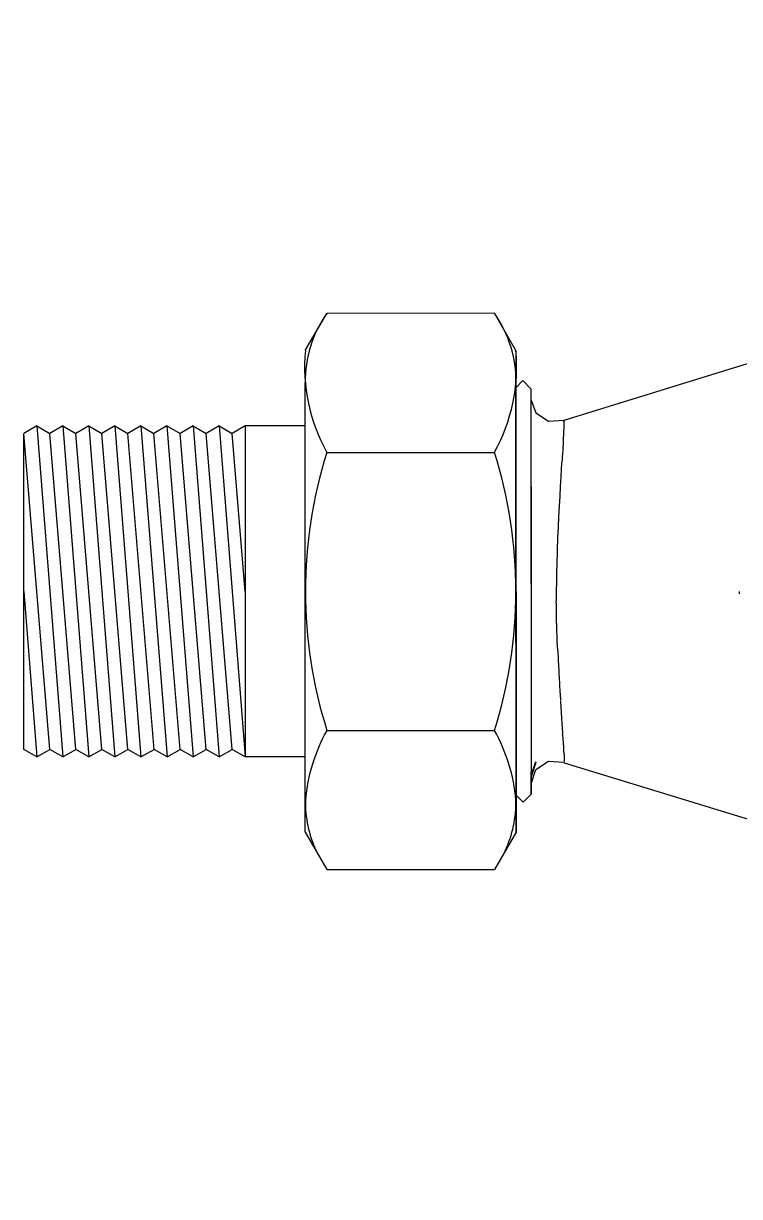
# Model space of a CAD drawing. Header units: millimetres. Extents: x 1218 to 72853, y -34712 to 16286.
# Drawn here: x 31462.4 to 31540.5, y 6672.1 to 6799.9 of the extents above; entities that cross this region are included whole.
import ezdxf

# ---------------------------------------------------------------- set-up
doc = ezdxf.new("R2010")
doc.units = ezdxf.units.MM
doc.set_wipeout_variables(frame=1)
doc.styles.get("Standard").update_dxf_attribs({"font": 'arial.ttf'})

# ---------------------------------------------------------------- blocks, each defined once
blk = doc.blocks.new('DONGHO-D32 PPR')
at = {"color": 8}
blk.add_wipeout([(2.64, -65.96), (-2.64, -65.96), (-3.57, -65.57), (-3.96, -64.64), (-3.96, -56.32), (-5.26, -55.48), (-12.02, -54.34), (-14.59, -53.79), (-16.24, -53.32), (-21.4, -51.46), (-25.91, -49.57), (-27.77, -47.97), (-30.64, -46.18), (-34.21, -43.61), (-37.23, -41.06), (-39.82, -38.55), (-41.41, -36.84), (-42.95, -36.04), (-48.12, -28.76), (-81.1, -18.67), (-82.78, -18.54), (-84.17, -19.43), (-84.7, -20.98), (-84.7, -22.09), (-85.57, -22.96), (-86.34, -26.24), (-88.68, -30.3), (-107.23, -29.83), (-109.31, -26.25), (-109.31, -18.05), (-140.05, -18), (-140.03, 18.07), (-109.31, 18.07), (-109.31, 26.24), (-106.97, 30.3), (-88.69, 30.31), (-86.35, 26.25), (-81.11, 18.66), (-47.13, 29.16), (-43.54, 34.3), (-39.82, 37.57), (-34.99, 42.99), (-30.45, 46.31), (-23.33, 50.28), (-18.9, 52.1), (-15.85, 53.43), (-10.01, 54.83), (-7.35, 55.25), (-4.65, 55.87), (-3.83, 61.15), (-2.93, 61.9), (2.94, 61.9), (3.83, 61.16), (4.65, 55.87), (11.57, 54.52), (16.7, 53.17), (21.52, 51.41), (33.87, 43.87), (38.3, 40.06), (42.95, 36.04), (46.15, 31.82), (103, 18.51), (105.2, 19.33), (106.14, 21.18), (106.14, 22.09), (107.02, 22.96), (107.78, 26.24), (110.13, 30.3), (128.4, 30.31), (130.75, 26.25), (130.75, 18.04), (161.49, 18.15), (161.49, -18.07), (130.75, -18.04), (130.75, -26.24), (128.41, -30.3), (110.13, -30.31), (107.79, -26.25), (107.79, -22.35), (107.1, -23.04), (106.15, -22.09), (106.1, -20.88), (105.48, -19.59), (104.5, -18.91), (103.39, -18.74), (102.89, -18.83), (44.91, -32.48), (42.64, -35.41), (39.96, -38.41), (37.27, -41.02), (34.52, -43.36), (31.6, -45.54), (28.92, -47.28), (25.83, -49.38), (20.39, -51.54), (14.93, -53.7), (8.82, -55.03), (4.35, -55.7), (3.96, -64.46), (3.57, -65.57)], dxfattribs=at)
for p, q in [((-109.31, 26.24), (-106.97, 30.3)), ((-88.69, 30.31), (-106.97, 30.3)), ((-86.35, 26.25), (-88.69, 30.31)), ((-81.09, 18.65), (-47.13, 29.16)), ((-86.35, 26.25), (-86.35, 22.97)), ((-109.31, -26.25), (-109.31, 22.73)), ((-86.35, 22.2), (-85.58, 22.97)), ((-86.35, 22.97), (-86.35, 21.73)), ((-84.71, 22.09), (-85.58, 22.97)), ((-84.71, 22.09), (-84.71, 21.33)), ((-138.6, 18.04), (-140.02, 17.22)), ((-138.6, 18.04), (-137.18, 17.22)), ((-135.76, 18.04), (-137.18, 17.22)), ((-135.76, 18.04), (-134.34, 17.22)), ((-132.92, 18.04), (-134.34, 17.22)), ((-132.92, 18.04), (-131.5, 17.22)), ((-130.08, 18.04), (-131.5, 17.22)), ((-130.08, 18.04), (-128.66, 17.22)), ((-127.24, 18.04), (-128.66, 17.22)), ((-127.24, 18.04), (-125.82, 17.22)), ((-124.4, 18.04), (-125.82, 17.22)), ((-124.4, 18.04), (-122.97, 17.22)), ((-121.55, 18.04), (-122.97, 17.22)), ((-121.55, 18.04), (-120.13, 17.22)), ((-118.71, 18.04), (-120.13, 17.22)), ((-118.71, 18.04), (-117.29, 17.22)), ((-115.87, 18.04), (-117.29, 17.22)), ((-115.87, 18.04), (-115.87, -18.05)), ((-109.31, 18.04), (-115.87, 18.04)), ((-110.95, 18.04), (-115.87, 18.04)), ((-140.02, -17.23), (-140.02, 17.22)), ((-106.97, 15.15), (-88.69, 15.15)), ((-84.7, 0.82), (-84.7, -22.09)), ((-106.96, -15.15), (-88.69, -15.15)), ((-138.6, -18.05), (-140.02, -17.23)), ((-138.6, -18.05), (-137.18, -17.23)), ((-135.75, -18.05), (-137.18, -17.23)), ((-135.75, -18.05), (-134.33, -17.23)), ((-132.91, -18.05), (-134.33, -17.23)), ((-132.91, -18.05), (-131.49, -17.23)), ((-130.07, -18.05), (-131.49, -17.23)), ((-130.07, -18.05), (-128.65, -17.23)), ((-127.23, -18.05), (-128.65, -17.23)), ((-127.23, -18.05), (-125.81, -17.23)), ((-124.39, -18.05), (-125.81, -17.23)), ((-124.39, -18.05), (-122.97, -17.23)), ((-121.55, -18.05), (-122.97, -17.23)), ((-121.55, -18.05), (-120.13, -17.23)), ((-118.71, -18.05), (-120.13, -17.23)), ((-118.71, -18.05), (-117.29, -17.23)), ((-115.87, -18.05), (-117.29, -17.23)), ((-109.31, -18.05), (-115.87, -18.05)), ((-110.95, -18.05), (-115.87, -18.05)), ((-84.7, -20.08), (-84.17, -18.54)), ((-84.17, -18.64), (-84.7, -20.2)), ((-81.13, -18.65), (-82.78, -18.54)), ((-81.08, -18.67), (-48.12, -28.76)), ((-84.7, -22.09), (-84.7, -19.68)), ((-86.34, -22.96), (-86.34, -21.73)), ((-86.34, -22.2), (-85.57, -22.96)), ((-86.34, -26.24), (-86.34, -22.96)), ((-84.7, -22.09), (-85.57, -22.96)), ((-109.31, -26.25), (-106.96, -30.31)), ((-86.34, -26.24), (-88.68, -30.3)), ((-106.96, -30.31), (-88.68, -30.3))]:
    blk.add_line(p, q)
for p, q in [((-86.34, -26.24), (-86.35, 22.73)), ((-84.71, 22.09), (-84.7, 0.82)), ((-86.35, 21.73), (-86.34, -21.73)), ((-84.71, 21.33), (-84.7, -19.68)), ((-138.6, 18.04), (-135.75, -18.05)), ((-135.76, 18.04), (-132.91, -18.05)), ((-132.92, 18.04), (-130.07, -18.05)), ((-130.08, 18.04), (-127.23, -18.05)), ((-127.24, 18.04), (-124.39, -18.05)), ((-124.4, 18.04), (-121.55, -18.05)), ((-121.55, 18.04), (-118.71, -18.05)), ((-118.71, 18.04), (-115.87, -18.05)), ((-137.18, -17.23), (-140.02, 17.22)), ((-134.33, -17.23), (-137.18, 17.22)), ((-131.49, -17.23), (-134.34, 17.22)), ((-128.65, -17.23), (-131.5, 17.22)), ((-125.81, -17.23), (-128.66, 17.22)), ((-122.97, -17.23), (-125.82, 17.22)), ((-120.13, -17.23), (-122.97, 17.22)), ((-117.29, -17.23), (-120.13, 17.22)), ((-115.87, 0), (-117.29, 17.22)), ((-86.34, -26.24), (-86.35, 15.15)), ((-81.54, 10.39), (-81.48, 11.44)), ((-81.83, 4.58), (-81.77, 5.8)), ((-86.34, 0), (-86.34, -26.24)), ((-140.02, -0.01), (-138.6, -18.05))]:
    blk.add_line(p, q, dxfattribs=at)
at = {"flags": 128}
for points in [[(-84.7, 20.84), (-84.17, 19.46), (-82.78, 18.54), (-81.14, 18.65)], [(-84.7, -20.99), (-84.17, -19.43), (-82.78, -18.51)]]:
    blk.add_lwpolyline(points, dxfattribs=at)
at = {"color": 8, "flags": 128}
for points in [[(-81.48, 11.44), (-81.43, 12.44), (-81.37, 13.39), (-81.32, 14.28)], [(-81.77, 5.8), (-81.72, 7), (-81.66, 8.16), (-81.6, 9.3), (-81.54, 10.39)], [(-81.79, -6.48), (-81.82, -5.94), (-81.84, -5.4), (-81.86, -4.86), (-81.88, -4.32), (-81.9, -3.77), (-81.92, -3.22), (-81.93, -2.66), (-81.94, -2.11), (-81.94, -1.55), (-81.95, -0.99)]]:
    blk.add_lwpolyline(points, dxfattribs=at)
for centre, radius, start, end in [((-96.53, 22.92), 12.79, 144.7482, 180.8832), ((-99.13, 22.92), 12.79, 359.1324, 35.2675), ((-90.21, 24.49), 19.18, 174.7482, 209.1324), ((-105.45, 24.49), 19.18, 330.8832, 5.2675), ((-59.16, 0), 50.14, 162.4199, 197.5958), ((-136.49, -0.01), 50.14, 342.4199, 17.5958), ((-90.21, -24.49), 19.18, 150.8832, 174.7482), ((-105.44, -24.49), 19.18, 5.2675, 29.1324), ((-96.52, -22.92), 12.79, 179.1324, 204.7482), ((-99.13, -22.92), 12.79, 335.2675, 0.8832)]:
    blk.add_arc(centre, radius, start, end)
at = {"color": 8}
blk.add_arc((0, 0), 62, 180.001, 180.2351, dxfattribs=at)
for points, knots in [([(-81.18, 16.69), (-81.15, 16.87), (-81.12, 17.12), (-81.11, 17.41), (-81.11, 17.6), (-81.1, 17.79), (-81.1, 17.95), (-81.09, 18.1), (-81.09, 18.27), (-81.11, 18.37), (-81.13, 18.42)], [0, 0, 0, 0, 0.2, 0.3, 0.4, 0.5, 0.6, 0.7, 0.8, 1, 1, 1, 1]), ([(-81.18, 16.69), (-81.19, 16.4), (-81.23, 15.68), (-81.28, 14.8), (-81.32, 14.28)], [0, 0, 0, 0, 0.444444, 1, 1, 1, 1]), ([(-81.83, 4.58), (-81.84, 4.4), (-81.86, 4.03), (-81.88, 3.3), (-81.92, 2), (-81.95, 0.51), (-81.95, -0.62), (-81.95, -0.99)], [0, 0, 0, 0, 0.1, 0.2, 0.4, 0.8, 1, 1, 1, 1]), ([(-81.15, -17.47), (-81.12, -17.62), (-81.1, -17.81), (-81.09, -18.02), (-81.09, -18.16), (-81.08, -18.29), (-81.08, -18.4), (-81.08, -18.49), (-81.08, -18.54), (-81.08, -18.56)], [0.0006087, 0.0006087, 0.0006087, 0.0006087, 0.2, 0.3, 0.4, 0.5, 0.6, 0.7, 0.8, 0.8, 0.8, 0.8])]:
    blk.add_open_spline(points, degree=3, knots=knots, dxfattribs=at)
for points in [[(-81.14, 18.65), (-81.11, 18.66), (-81.09, 18.65), (-81.09, 18.58), (-81.11, 18.48), (-81.13, 18.42)], [(-81.13, -18.65), (-81.1, -18.67), (-81.08, -18.67), (-81.1, -18.65), (-81.13, -18.63)], [(-81.13, -18.65), (-81.11, -18.67), (-81.09, -18.67), (-81.1, -18.65)]]:
    blk.add_open_spline(points, degree=3)
for points in [[(-81.79, -6.48), (-81.77, -6.87), (-81.75, -7.26), (-81.73, -7.65)], [(-81.73, -7.65), (-81.71, -8.03), (-81.69, -8.42), (-81.67, -8.8)], [(-81.67, -8.78), (-81.65, -9.15), (-81.63, -9.53), (-81.61, -9.89)], [(-81.61, -9.88), (-81.59, -10.24), (-81.57, -10.6), (-81.55, -10.94)], [(-81.55, -10.94), (-81.53, -11.28), (-81.51, -11.61), (-81.49, -11.91)], [(-81.49, -11.95), (-81.47, -12.28), (-81.45, -12.59), (-81.44, -12.88)], [(-81.43, -12.91), (-81.4, -13.54), (-81.36, -14.09), (-81.33, -14.64)], [(-81.32, -14.67), (-81.31, -14.94), (-81.29, -15.2), (-81.27, -15.46)], [(-81.15, -17.47), (-81.14, -17.41), (-81.13, -17.29), (-81.13, -17.08), (-81.14, -16.85), (-81.16, -16.6), (-81.17, -16.34), (-81.19, -16.06), (-81.22, -15.77), (-81.25, -15.56), (-81.27, -15.46)]]:
    blk.add_open_spline(points, degree=3, dxfattribs=at)
at = {"flags": 1}
for p in [(107.79, 0), (-86.34, -1.76)]:
    blk.add_attdef('AMC', p, '', height=0.5, dxfattribs=at)

msp = doc.modelspace()

# ---------------------------------------------------------------- block references
msp.add_blockref('DONGHO-D32 PPR', (31602.43, 6738.02))

doc.saveas('drawing.dxf')
